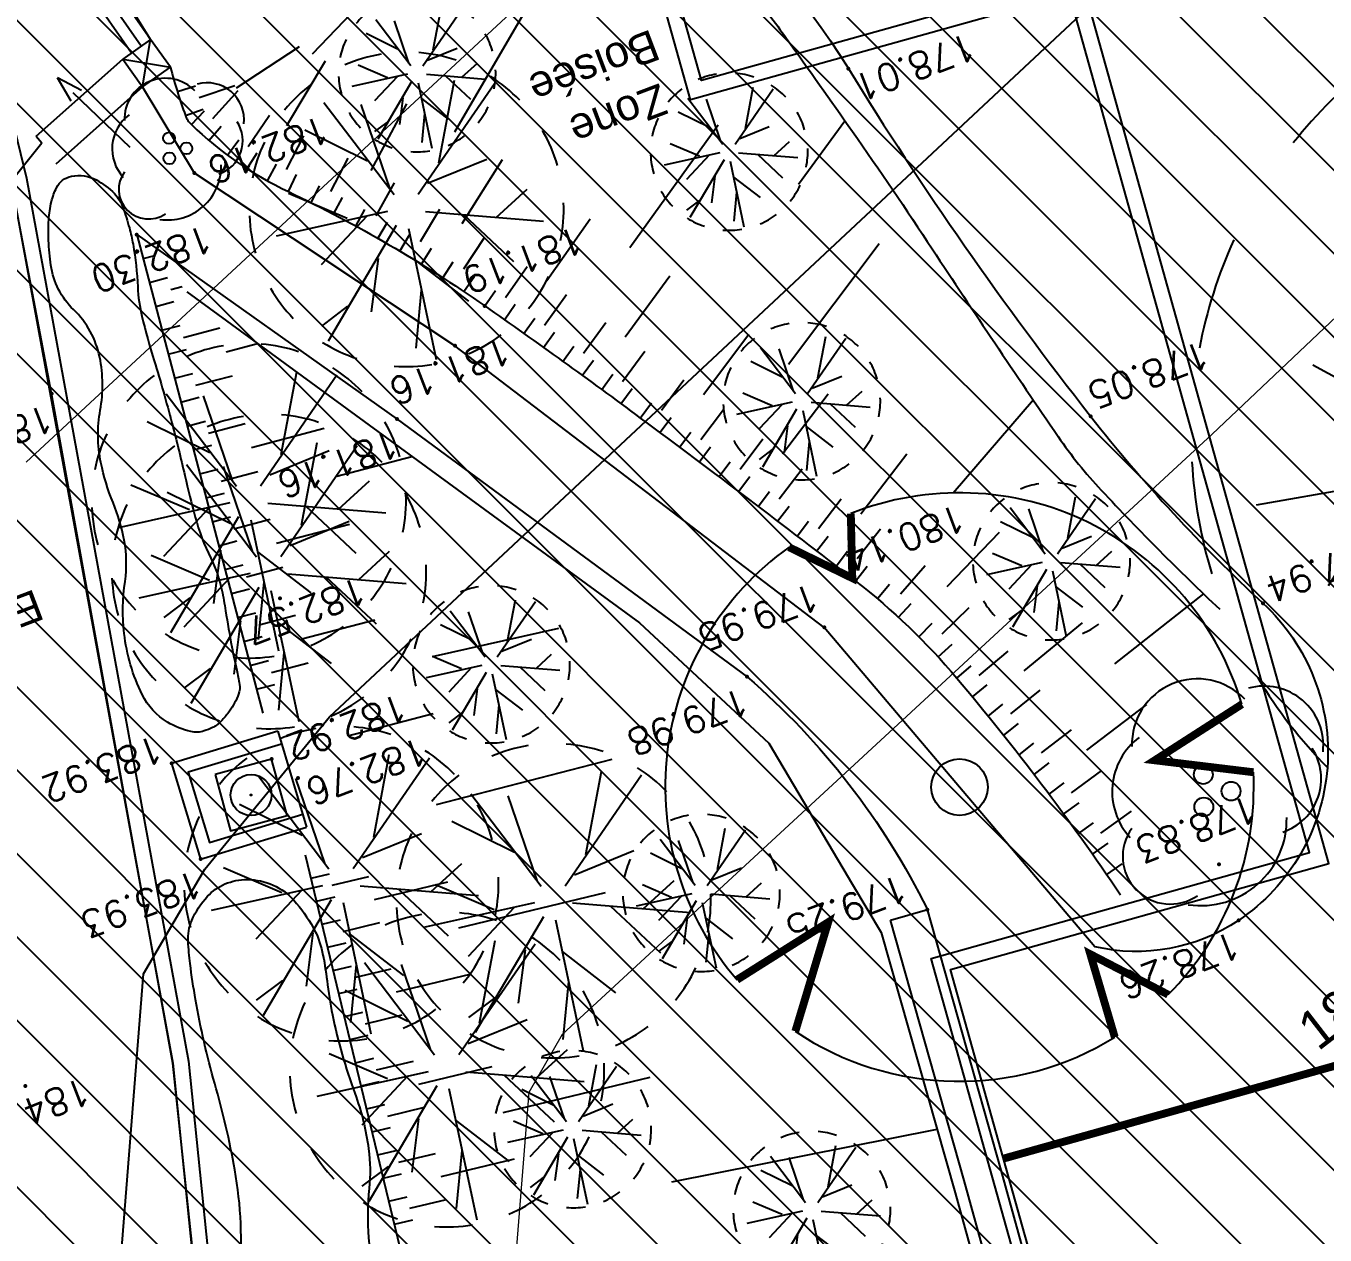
# Model space of a CAD drawing. Header units: metres. Extents: x 1841041 to 1841282, y 5171502 to 5171751.
# Drawn here: x 1841228.65 to 1841245.18, y 5171604.53 to 5171619.92 of the extents above; entities that cross this region are included whole.
import ezdxf
from ezdxf.lldxf.tags import DXFTag

# ---------------------------------------------------------------- set-up
doc = ezdxf.new("R2010")
doc.units = ezdxf.units.M
doc.header["$PDSIZE"] = -0.004
for name, color, linetype, true_color in [('AEP_SSL', 4, 'Continuous', 0x00ffff), ('DWG_280-140115-P - Général', 7, 'Continuous', 0x999999), ('Fond topo - CLO_MUR', 9, 'Continuous', 0x808080), ('Fond topo - SUPP', 7, 'Continuous', 0x999999), ('Fond topo - TAL', 7, 'Continuous', 0x7f3f00), ('Fond topo - TAL_HAC', 7, 'Continuous', 0xa57c00), ('Fond topo - VEG', 3, 'Continuous', 0x00ff00), ('Fond topo - VEG_TXT_ESSENCE', 3, 'Continuous', 0x00ff00), ('SA - arbre', 7, 'Continuous', 0x008000), ('SA - arbuste', 7, 'Continuous', 0x008000), ('SA - EBC', 7, 'Continuous', 0x4f7f3f), ('SA - EVMV', 7, 'Continuous', 0x7ca500), ('SA - Limite terrain', 1, 'LIMITE_CADASTRALE', 0xff0000)]:
    doc.layers.add(name, color=color, linetype=linetype, true_color=true_color)
for name, color, linetype, lineweight, true_color in [('DWG_280-140115-P - ALTEA-CANA', 7, 'Continuous', 0, 0x0080ff), ('Fond topo - P', 3, 'Continuous', 50, 0x00ff00), ('Fond topo - Z_500', 1, 'Continuous', 9, 0xff0000)]:
    doc.layers.add(name, color=color, linetype=linetype, lineweight=lineweight, true_color=true_color)
for name, color, linetype in [('SA - bordure', 7, 'Continuous'), ('SA - Bâtiment D', 7, 'Continuous'), ('SA - marquage au sol', 7, 'Continuous')]:
    doc.layers.add(name, color=color, linetype=linetype)
doc.styles.add('2000_ARIAL', font='arial.ttf', dxfattribs={"height": 0.4})
doc.styles.add('ArialA', font='arial.ttf')
doc.styles.add('SIMPLEX', font='simplex_.ttf', dxfattribs={"height": 1.25})
tags = doc.linetypes.add('L16', pattern=[0.375, 0.3, -0.075]).pattern_tags.tags
tags[6:7] = [DXFTag(74, 4), DXFTag(75, 0), DXFTag(340, '0'), DXFTag(46, 0.0), DXFTag(50, 0.0), DXFTag(44, 0.0), DXFTag(45, 0.0)]
tags[4:5] = [DXFTag(74, 4), DXFTag(75, 0), DXFTag(340, '0'), DXFTag(46, 0.0), DXFTag(50, 0.0), DXFTag(44, 0.0), DXFTag(45, 0.0)]
tags = doc.linetypes.add('L8', pattern=[0.225, 0.15, -0.075]).pattern_tags.tags
tags[6:7] = [DXFTag(74, 4), DXFTag(75, 0), DXFTag(340, '0'), DXFTag(46, 0.0), DXFTag(50, 0.0), DXFTag(44, 0.0), DXFTag(45, 0.0)]
tags[4:5] = [DXFTag(74, 4), DXFTag(75, 0), DXFTag(340, '0'), DXFTag(46, 0.0), DXFTag(50, 0.0), DXFTag(44, 0.0), DXFTag(45, 0.0)]
tags = doc.linetypes.add('LIMITE_CADASTRALE', pattern=[13, 8, -2, 1, -2]).pattern_tags.tags
tags[10:11] = [DXFTag(74, 4), DXFTag(75, 0), DXFTag(340, '0'), DXFTag(46, 0.0), DXFTag(50, 0.0), DXFTag(44, 0.0), DXFTag(45, 0.0)]
tags[8:9] = [DXFTag(74, 4), DXFTag(75, 0), DXFTag(340, '0'), DXFTag(46, 0.0), DXFTag(50, 0.0), DXFTag(44, 0.0), DXFTag(45, 0.0)]
tags[6:7] = [DXFTag(74, 4), DXFTag(75, 0), DXFTag(340, '0'), DXFTag(46, 0.0), DXFTag(50, 0.0), DXFTag(44, 0.0), DXFTag(45, 0.0)]
tags[4:5] = [DXFTag(74, 4), DXFTag(75, 0), DXFTag(340, '0'), DXFTag(46, 0.0), DXFTag(50, 0.0), DXFTag(44, 0.0), DXFTag(45, 0.0)]
tags = doc.linetypes.add('STYLE_01', pattern=[0.166656, 0.083312, -0.083344]).pattern_tags.tags
tags[6:7] = [DXFTag(74, 4), DXFTag(75, 0), DXFTag(340, '0'), DXFTag(46, 0.0), DXFTag(50, 0.0), DXFTag(44, 0.0), DXFTag(45, 0.0)]
tags[4:5] = [DXFTag(74, 4), DXFTag(75, 0), DXFTag(340, '0'), DXFTag(46, 0.0), DXFTag(50, 0.0), DXFTag(44, 0.0), DXFTag(45, 0.0)]
tags = doc.linetypes.add('STYLE_15', pattern=[0.833312, 0.5, -0.166624, 0.055544, -0.111144]).pattern_tags.tags
tags[10:11] = [DXFTag(74, 4), DXFTag(75, 0), DXFTag(340, '0'), DXFTag(46, 0.0), DXFTag(50, 0.0), DXFTag(44, 0.0), DXFTag(45, 0.0)]
tags[8:9] = [DXFTag(74, 4), DXFTag(75, 0), DXFTag(340, '0'), DXFTag(46, 0.0), DXFTag(50, 0.0), DXFTag(44, 0.0), DXFTag(45, 0.0)]
tags[6:7] = [DXFTag(74, 4), DXFTag(75, 0), DXFTag(340, '0'), DXFTag(46, 0.0), DXFTag(50, 0.0), DXFTag(44, 0.0), DXFTag(45, 0.0)]
tags[4:5] = [DXFTag(74, 4), DXFTag(75, 0), DXFTag(340, '0'), DXFTag(46, 0.0), DXFTag(50, 0.0), DXFTag(44, 0.0), DXFTag(45, 0.0)]

# ---------------------------------------------------------------- blocks, each defined once
blk = doc.blocks.new('PTOPO')
at = {"color": 0, "ltscale": 2}
blk.add_point((0, 0), dxfattribs=at)
blk = doc.blocks.new('ESC01')
at = {"ltscale": 2}
for p, q in [((1.338104, 0), (0, 0)), ((1.257547, 0.126415), (1.7, 0)), ((1.257547, -0.126415), (1.7, 0))]:
    blk.add_line(p, q, dxfattribs=at)
blk = doc.blocks.new('VEG12')
at = {"color": 0, "ltscale": 2}
for p, q in [((0.0182, 0.0574), (0.1004, 0.4729)), ((0.0575, 0.2534), (0.1455, 0.4147)), ((0.0379, 0.1585), (-0.0659, 0.3441)), ((-0.1588, 0.086), (-0.246, 0.2846)), ((0.0498, 0.0338), (0.3916, 0.2859)), ((0.1439, 0.1075), (0.23, 0.254)), ((0.2917, 0.2086), (0.3924, 0.2333)), ((-0.0523, 0.0298), (-0.3836, 0.2046)), ((-0.25, 0.1351), (-0.3756, 0.0911)), ((0.1229, -0.0299), (0.3172, 0.0554)), ((0.0576, -0.0177), (0.4119, -0.0841)), ((-0.0527, -0.0292), (-0.4124, -0.2566)), ((-0.0936, -0.0498), (-0.2956, -0.0465)), ((0.1841, -0.0476), (0.3231, -0.1928)), ((0.0183, -0.0574), (0.1076, -0.4128)), ((0.0226, -0.0796), (0.0016, -0.3618)), ((-0.1518, -0.0948), (-0.3, -0.3159)), ((0.0537, -0.1885), (0.1973, -0.3567))]:
    blk.add_line(p, q, dxfattribs=at)
at = {"ltscale": 2}
for start, end in [(90, 103.8462), (62.3077, 76.1538), (117.6923, 131.5385), (34.6154, 48.4615), (145.3846, 159.2308), (6.9231, 20.7692), (173.0769, 186.9231), (339.2308, 353.0769), (200.7692, 214.6154), (311.5385, 325.3846), (228.4615, 242.3077), (283.8462, 297.6923), (256.1538, 270)]:
    blk.add_arc((0, 0), 0.497, start, end, dxfattribs=at)
blk = doc.blocks.new('VEG12A')
at = {"color": 0, "ltscale": 2}
for p, q in [((0.0182, 0.0574), (0.1004, 0.4729)), ((0.0575, 0.2534), (0.1455, 0.4147)), ((0.0379, 0.1585), (-0.0659, 0.3441)), ((-0.1588, 0.086), (-0.246, 0.2846)), ((0.0498, 0.0338), (0.3916, 0.2859)), ((0.1439, 0.1075), (0.23, 0.254)), ((0.2917, 0.2086), (0.3924, 0.2333)), ((-0.0523, 0.0298), (-0.3836, 0.2046)), ((-0.25, 0.1351), (-0.3756, 0.0911)), ((0.1229, -0.0299), (0.3172, 0.0554)), ((-0.0527, -0.0292), (-0.4124, -0.2566)), ((0.0576, -0.0177), (0.4119, -0.0841)), ((-0.0936, -0.0498), (-0.2956, -0.0465)), ((0.0226, -0.0796), (0.0016, -0.3618)), ((0.0183, -0.0574), (0.1076, -0.4128)), ((0.1841, -0.0476), (0.3231, -0.1928)), ((-0.1518, -0.0948), (-0.3, -0.3159)), ((0.0537, -0.1885), (0.1973, -0.3567))]:
    blk.add_line(p, q, dxfattribs=at)
at = {"ltscale": 2}
for start, end in [(90, 103.8462), (62.3077, 76.1538), (117.6923, 131.5385), (34.6154, 48.4615), (145.3846, 159.2308), (6.9231, 20.7692), (173.0769, 186.9231), (339.2308, 353.0769), (200.7692, 214.6154), (311.5385, 325.3846), (228.4615, 242.3077), (283.8462, 297.6923), (256.1538, 270)]:
    blk.add_arc((0, 0), 0.497, start, end, dxfattribs=at)
blk = doc.blocks.new('ASS01')
at = {"ltscale": 2, "flags": 128}
blk.add_lwpolyline([(0.499143, -0.5), (0.499143, 0.499143), (-0.5, 0.499143), (-0.5, -0.5)], close=True, dxfattribs=at)
at = {"ltscale": 2}
for radius in [0.35, 0.01]:
    blk.add_circle((0, 0), radius, dxfattribs=at)

msp = doc.modelspace()

# ---------------------------------------------------------------- hatches: boundary and pattern name
at = {"layer": 'SA - EBC'}
h = msp.add_hatch(dxfattribs=at)
h.set_pattern_fill('_USER', color=256, scale=0.75, angle=-315, style=0, pattern_type=0)
h.set_pattern_definition([(-315, (0, 0), (-0.53033008589, 0.53033008589), [])])
h.paths.add_polyline_path([(1841240.534, 5171532.517), (1841223.858, 5171528.248), (1841224.01, 5171523.735), (1841215.546, 5171521.188), (1841206.867, 5171520.73), (1841199.288, 5171522.079, -0.324865), (1841192.336, 5171537.762, -0.281489), (1841198.593, 5171544.348), (1841208.019, 5171546.089, 0.169529), (1841223.027, 5171552.904, 0.334069), (1841223.933, 5171558.384, 0.093266), (1841218.106, 5171565.785, 0.153139), (1841209.915, 5171569.383), (1841196.461, 5171570.747), (1841184.639, 5171572.666, -0.164253), (1841172.868, 5171578.891), (1841170.874, 5171582.969), (1841169.21, 5171588.234), (1841165.841, 5171613.228, 0.439037), (1841171.519, 5171626.789, -0.093363), (1841170.025, 5171632.776, 0.104272), (1841169.166, 5171635.926), (1841165.419, 5171643.527), (1841173.007, 5171649.253), (1841177.046, 5171643.718), (1841174.916, 5171642.14), (1841179.537, 5171635.905, -0.200983), (1841180.559, 5171631.747), (1841180.292, 5171622.575), (1841180.777, 5171620.648), (1841185.185, 5171612.577), (1841196.958, 5171597.371), (1841207.556, 5171599.215, 0.121418), (1841225.087, 5171583.268, 0.010183), (1841229.876, 5171580.798), (1841223.376, 5171579.977), (1841224.011, 5171569.377), (1841231.451, 5171569.403), (1841238.914, 5171543.826), (1841240.956, 5171534.586)])
at = {"layer": 'SA - EVMV'}
h = msp.add_hatch(dxfattribs=at)
h.set_pattern_fill('_USER', color=256, scale=0.75, angle=-45, style=0, pattern_type=0)
h.set_pattern_definition([(-45, (0, 0), (0.53033008589, 0.53033008589), [])])
h.paths.add_polyline_path([(1841232.067, 5171595.272), (1841220.666, 5171608.273), (1841224.798, 5171616.799), (1841225.887, 5171621.063), (1841225.783, 5171623.358), (1841220.764, 5171636.394), (1841217.235, 5171653.793), (1841227.883, 5171661.854), (1841232.399, 5171646.641), (1841237.689, 5171631.114), (1841238.999, 5171627.664), (1841251.873, 5171629.968), (1841254.213, 5171622.811), (1841255.81, 5171617.567), (1841257.368, 5171612.158), (1841259.057, 5171606.072), (1841251.948, 5171603.246)])

# ---------------------------------------------------------------- linework, layer by layer
at = {"layer": 'AEP_SSL', "elevation": 0, "flags": 128}
msp.add_lwpolyline([(1841149.853, 5171562.256), (1841156.132, 5171558.417), (1841162.996, 5171524.071), (1841166, 5171519.705), (1841167.826, 5171518.667), (1841173.996, 5171517.909), (1841176.628, 5171518.265), (1841185.924, 5171519.079), (1841198.311, 5171522.025), (1841214.501, 5171524.733), (1841224.957, 5171526.872), (1841226.851, 5171527.632), (1841232.966, 5171531.797), (1841236.03, 5171535.383), (1841236.883, 5171537.565), (1841231.737, 5171573.701), (1841229.199, 5171595.915), (1841230.146, 5171607.86), (1841230.926, 5171609.192), (1841232.511, 5171611.131), (1841245.908, 5171623.657), (1841251.42, 5171630.456), (1841266.669, 5171672.754)], dxfattribs=at)
at = {"layer": 'DWG_280-140115-P - ALTEA-CANA', "color": 5, "linetype": 'STYLE_01', "lineweight": 0, "ltscale": 25, "true_color": 0x0000ff, "elevation": 0, "flags": 128}
for points in [[(1841228.655, 5171614.372), (1841236.909, 5171622.027), (1841242.182, 5171627.013), (1841247.162, 5171633.142)], [(1841235.472, 5171607.085), (1841243.744, 5171614.728), (1841249.529, 5171620.197), (1841254.923, 5171626.836)], [(1841241.953, 5171537.598), (1841239.764, 5171553.79), (1841236.657, 5171574.68), (1841234.237, 5171596.104), (1841235.053, 5171606.352), (1841235.478, 5171607.091)]]:
    msp.add_lwpolyline(points, dxfattribs=at)
at = {"layer": 'DWG_280-140115-P - Général', "color": 8, "linetype": 'STYLE_15', "ltscale": 10, "true_color": 0x808080, "elevation": 0, "flags": 128}
for points in [[(1841178.794, 5171511.652, -0.068959), (1841193.224, 5171564.104, -0.008808), (1841215.322, 5171619.15, -0.045205), (1841239.704, 5171671.472)], [(1841179.897, 5171513.317, -0.064022), (1841193.781, 5171561.912, -0.008808), (1841215.879, 5171616.958, -0.045205), (1841240.262, 5171669.28)], [(1841181.258, 5171510.394, -0.067016), (1841195.482, 5171561.328, -0.008808), (1841217.58, 5171616.374, -0.045205), (1841241.962, 5171668.696)]]:
    msp.add_lwpolyline(points, format="xyb", dxfattribs=at)
at = {"layer": 'Fond topo - CLO_MUR', "ltscale": 2, "flags": 128}
for points in [[(1841230.237, 5171619.75), (1841227.496, 5171624.15), (1841226.479, 5171626.111), (1841224.164, 5171631.536), (1841223.53, 5171635.504), (1841223.511, 5171636.953), (1841223.73, 5171639.041), (1841224.374, 5171641.531), (1841225.134, 5171643.662)], [(1841230.237, 5171619.75), (1841228.637, 5171622.049)], [(1841229.992, 5171619.577), (1841228.379, 5171621.894)], [(1841230.134, 5171619.145), (1841230.237, 5171619.75)], [(1841229.883, 5171619.499), (1841230.488, 5171619.396)], [(1841231.854, 5171610.945), (1841230.504, 5171610.537), (1841230.872, 5171609.319), (1841232.222, 5171609.726)], [(1841231.854, 5171610.945), (1841232.222, 5171609.726)], [(1841231.903, 5171610.782), (1841230.716, 5171610.423), (1841230.985, 5171609.53), (1841232.173, 5171609.889)], [(1841243.231, 5171597.509), (1841241.061, 5171605.361), (1841240.121, 5171608.677)], [(1841242.757, 5171597.383), (1841240.589, 5171605.229), (1841239.65, 5171608.543)]]:
    msp.add_lwpolyline(points, dxfattribs=at)
at = {"layer": 'Fond topo - CLO_MUR', "linetype": 'L16', "ltscale": 2, "flags": 128}
for points in [[(1841230.115, 5171619.663), (1841228.508, 5171621.971)], [(1841239.65, 5171608.543), (1841240.121, 5171608.677)]]:
    msp.add_lwpolyline(points, dxfattribs=at)
at = {"layer": 'Fond topo - CLO_MUR', "ltscale": 2, "flags": 128}
msp.add_lwpolyline([(1841229.883, 5171619.499), (1841230.134, 5171619.145), (1841230.488, 5171619.396), (1841230.237, 5171619.75)], close=True, dxfattribs=at)
at = {"layer": 'Fond topo - SUPP', "linetype": 'L16', "ltscale": 2, "flags": 128}
for points in [[(1841223.104, 5171634.128, -0.024204), (1841222.66, 5171634.631, -0.067962), (1841222.537, 5171634.837, -0.063099), (1841222.135, 5171636.252, -0.037984), (1841221.953, 5171638.682, -0.016779), (1841222.024, 5171640.761, -0.027221), (1841222.181, 5171642.034, -0.037654), (1841222.428, 5171642.993, -0.011456), (1841223.545, 5171646.047, -0.048588), (1841224.75, 5171648.418, -0.065915), (1841226.015, 5171649.922, -0.841078), (1841229.306, 5171647.431), (1841226.796, 5171644.237), (1841226.142, 5171642.79), (1841224.899, 5171638.044), (1841225.602, 5171631.106), (1841228.209, 5171625.918), (1841230.031, 5171625.1), (1841234.011, 5171623.472, -0.172789), (1841239.116, 5171619.378, 0.028013), (1841242.199, 5171614.955, 0.039761), (1841244.391, 5171612.575, -0.483285), (1841244.081, 5171608.539, -0.209268), (1841242.253, 5171608.204), (1841238.808, 5171612.266), (1841234.11, 5171615.851), (1841230.794, 5171618.049), (1841230.134, 5171619.145)], [(1841230.06, 5171617.267), (1841233.373, 5171614.918), (1841237.828, 5171611.639, -0.099995), (1841240.121, 5171608.677)]]:
    msp.add_lwpolyline(points, format="xyb", dxfattribs=at)
at = {"layer": 'Fond topo - SUPP', "ltscale": 2, "flags": 128}
for points in [[(1841228.78, 5171618.518), (1841229.883, 5171619.499)], [(1841230.134, 5171619.145), (1841229.031, 5171618.164)], [(1841228.78, 5171618.518), (1841228.854, 5171618.435)]]:
    msp.add_lwpolyline(points, dxfattribs=at)
at = {"layer": 'Fond topo - SUPP', "linetype": 'L16', "ltscale": 2, "flags": 128}
msp.add_lwpolyline([(1841232.161, 5171590.662), (1841231.432, 5171598.126), (1841230.519, 5171606.72), (1841228.976, 5171615.242), (1841228.463, 5171617.944), (1841228.854, 5171618.435)], dxfattribs=at)
at = {"layer": 'Fond topo - TAL', "linetype": 'L8', "ltscale": 2, "flags": 128}
msp.add_lwpolyline([(1841231.584, 5171624.019, -0.008262), (1841232.999, 5171623.452, -0.013154), (1841233.872, 5171623.058, -0.003282), (1841235.669, 5171622.175, -0.014515), (1841236.068, 5171621.961, -0.049305), (1841237.071, 5171621.245, -0.051779), (1841237.87, 5171620.386, -0.005605), (1841238.33, 5171619.76, -0.003008), (1841239.167, 5171618.58, -0.007169), (1841240.183, 5171617.084, 0.004508), (1841241.785, 5171614.697, 0.037943), (1841242.334, 5171614.014, 0.015518), (1841243.842, 5171612.498)], format="xyb", dxfattribs=at)
at = {"layer": 'Fond topo - TAL', "ltscale": 2, "flags": 128}
msp.add_lwpolyline([(1841230.488, 5171619.396, 0.023947), (1841230.68, 5171618.781, 0.11426), (1841230.755, 5171618.666, 0.080339), (1841231.99, 5171617.813, -0.041516), (1841234.489, 5171616.358, -0.007004), (1841236.468, 5171614.932, -0.004971), (1841239.207, 5171612.857, -0.052801), (1841240.495, 5171611.623, -0.027177), (1841242.581, 5171608.864)], format="xyb", dxfattribs=at)
for points in [[(1841230.06, 5171617.267), (1841231.665, 5171611.175)], [(1841235.734, 5171587.345), (1841235.273, 5171592.757), (1841234.181, 5171598.546), (1841233.551, 5171603.791), (1841232.208, 5171609.37)]]:
    msp.add_lwpolyline(points, dxfattribs=at)
at = {"layer": 'Fond topo - TAL', "linetype": 'L8', "ltscale": 2, "flags": 128}
for points in [[(1841230.698, 5171616.538), (1841236.458, 5171612.324)], [(1841236.458, 5171612.324), (1841238.105, 5171610.795), (1841239.168, 5171608.997), (1841239.535, 5171608.383), (1841240.474, 5171605.07), (1841242.642, 5171597.224), (1841244.315, 5171590.877)]]:
    msp.add_lwpolyline(points, dxfattribs=at)
at = {"layer": 'Fond topo - TAL_HAC', "ltscale": 2}
for p, q in [((1841232.296, 5171619.568), (1841233.625, 5171620.954)), ((1841234.106, 5171618.575), (1841235.073, 5171620.234)), ((1841231.33, 5171619.133), (1841232.131, 5171619.661)), ((1841231.968, 5171618.653), (1841232.462, 5171619.476)), ((1841230.577, 5171619.086), (1841230.806, 5171619.158)), ((1841230.856, 5171619.011), (1841231.31, 5171619.165)), ((1841231.028, 5171618.744), (1841231.349, 5171619.101)), ((1841230.68, 5171618.781), (1841230.906, 5171618.863)), ((1841230.755, 5171618.666), (1841230.921, 5171618.84)), ((1841233.045, 5171618.082), (1841233.497, 5171618.929)), ((1841231.476, 5171618.389), (1841231.749, 5171618.784)), ((1841236.337, 5171617.103), (1841237.457, 5171618.663)), ((1841238.482, 5171617.909), (1841239.073, 5171618.713)), ((1841230.979, 5171618.465), (1841231.134, 5171618.648)), ((1841231.966, 5171618.095), (1841232.186, 5171618.522)), ((1841231.216, 5171618.278), (1841231.358, 5171618.471)), ((1841231.464, 5171618.106), (1841231.594, 5171618.308)), ((1841231.722, 5171617.951), (1841231.839, 5171618.161)), ((1841232.531, 5171617.813), (1841232.75, 5171618.24)), ((1841234.202, 5171617.409), (1841234.716, 5171618.22)), ((1841231.99, 5171617.813), (1841232.093, 5171618.03)), ((1841232.279, 5171617.672), (1841232.386, 5171617.887)), ((1841233.107, 5171617.506), (1841233.341, 5171617.925)), ((1841232.566, 5171617.526), (1841232.677, 5171617.739)), ((1841232.849, 5171617.374), (1841232.964, 5171617.585)), ((1841233.67, 5171617.177), (1841233.919, 5171617.588)), ((1841233.13, 5171617.218), (1841233.249, 5171617.426)), ((1841235.278, 5171616.682), (1841235.832, 5171617.466)), ((1841233.408, 5171617.056), (1841233.531, 5171617.262)), ((1841234.221, 5171616.829), (1841234.485, 5171617.23)), ((1841230.14, 5171616.962), (1841230.292, 5171617.002)), ((1841233.683, 5171616.889), (1841233.809, 5171617.093)), ((1841238.352, 5171615.619), (1841239.506, 5171617.154)), ((1841233.955, 5171616.717), (1841234.085, 5171616.918)), ((1841234.751, 5171616.467), (1841235.027, 5171616.86)), ((1841230.221, 5171616.658), (1841230.453, 5171616.719)), ((1841234.223, 5171616.54), (1841234.357, 5171616.739)), ((1841236.277, 5171615.965), (1841236.842, 5171616.741)), ((1841230.493, 5171616.566), (1841230.64, 5171616.605)), ((1841234.489, 5171616.358), (1841234.626, 5171616.555)), ((1841235.251, 5171616.114), (1841235.529, 5171616.505)), ((1841230.301, 5171616.353), (1841230.533, 5171616.414)), ((1841234.738, 5171616.183), (1841234.876, 5171616.379)), ((1841234.987, 5171616.007), (1841235.126, 5171616.202)), ((1841230.381, 5171616.048), (1841230.613, 5171616.11)), ((1841230.653, 5171615.957), (1841231.117, 5171616.08)), ((1841235.235, 5171615.83), (1841235.375, 5171616.025)), ((1841235.747, 5171615.757), (1841236.029, 5171616.146)), ((1841231.198, 5171615.775), (1841231.597, 5171615.88)), ((1841235.483, 5171615.652), (1841235.623, 5171615.847)), ((1841237.274, 5171615.229), (1841237.848, 5171615.999)), ((1841230.461, 5171615.744), (1841230.693, 5171615.805)), ((1841236.242, 5171615.397), (1841236.526, 5171615.784)), ((1841235.73, 5171615.473), (1841235.871, 5171615.668)), ((1841230.541, 5171615.439), (1841230.774, 5171615.5)), ((1841230.814, 5171615.348), (1841231.278, 5171615.47)), ((1841235.977, 5171615.294), (1841236.118, 5171615.488)), ((1841236.736, 5171615.032), (1841237.023, 5171615.417)), ((1841230.622, 5171615.135), (1841230.854, 5171615.196)), ((1841236.222, 5171615.113), (1841236.365, 5171615.307)), ((1841238.277, 5171614.475), (1841238.857, 5171615.24)), ((1841236.468, 5171614.932), (1841236.611, 5171615.125)), ((1841237.238, 5171614.657), (1841237.525, 5171615.042)), ((1841240.449, 5171613.978), (1841241.47, 5171615.167)), ((1841230.702, 5171614.83), (1841230.934, 5171614.891)), ((1841230.974, 5171614.739), (1841231.438, 5171614.861)), ((1841236.718, 5171614.746), (1841236.862, 5171614.938)), ((1841231.519, 5171614.557), (1841232.447, 5171614.801)), ((1841236.969, 5171614.559), (1841237.112, 5171614.751)), ((1841230.782, 5171614.525), (1841231.014, 5171614.587)), ((1841237.219, 5171614.372), (1841237.363, 5171614.564)), ((1841237.738, 5171614.281), (1841238.027, 5171614.665)), ((1841232.607, 5171614.192), (1841233.561, 5171614.443)), ((1841237.469, 5171614.184), (1841237.613, 5171614.376)), ((1841239.275, 5171613.714), (1841239.86, 5171614.475)), ((1841230.862, 5171614.221), (1841231.095, 5171614.282)), ((1841231.135, 5171614.13), (1841231.599, 5171614.252)), ((1841238.237, 5171613.904), (1841238.527, 5171614.286)), ((1841237.718, 5171613.996), (1841237.863, 5171614.187)), ((1841230.943, 5171613.916), (1841231.175, 5171613.977)), ((1841237.967, 5171613.807), (1841238.112, 5171613.998)), ((1841238.734, 5171613.524), (1841239.026, 5171613.905)), ((1841238.216, 5171613.618), (1841238.361, 5171613.809)), ((1841231.023, 5171613.612), (1841231.255, 5171613.673)), ((1841231.295, 5171613.521), (1841231.759, 5171613.643)), ((1841231.84, 5171613.338), (1841232.768, 5171613.583)), ((1841238.464, 5171613.428), (1841238.61, 5171613.619)), ((1841231.103, 5171613.307), (1841231.335, 5171613.368)), ((1841238.712, 5171613.239), (1841238.858, 5171613.429)), ((1841239.23, 5171613.143), (1841239.523, 5171613.523)), ((1841240.375, 5171612.787), (1841241.039, 5171613.48)), ((1841238.96, 5171613.048), (1841239.106, 5171613.238)), ((1841231.183, 5171613.002), (1841231.416, 5171613.064)), ((1841231.456, 5171612.911), (1841231.92, 5171613.034)), ((1841239.207, 5171612.857), (1841239.354, 5171613.047)), ((1841239.778, 5171612.695), (1841240.095, 5171613.055)), ((1841231.264, 5171612.698), (1841231.496, 5171612.759)), ((1841239.485, 5171612.633), (1841239.64, 5171612.816)), ((1841239.753, 5171612.397), (1841239.916, 5171612.573)), ((1841242.505, 5171611.804), (1841243.642, 5171612.7)), ((1841231.344, 5171612.393), (1841231.576, 5171612.454)), ((1841231.616, 5171612.302), (1841232.08, 5171612.424)), ((1841240.308, 5171612.187), (1841240.655, 5171612.519)), ((1841232.161, 5171612.12), (1841233.089, 5171612.364)), ((1841240.012, 5171612.149), (1841240.181, 5171612.319)), ((1841241.353, 5171611.716), (1841242.095, 5171612.325)), ((1841231.424, 5171612.089), (1841231.656, 5171612.15)), ((1841240.259, 5171611.892), (1841240.436, 5171612.054)), ((1841240.78, 5171611.657), (1841241.149, 5171611.965)), ((1841231.504, 5171611.784), (1841231.737, 5171611.845)), ((1841231.777, 5171611.693), (1841232.241, 5171611.815)), ((1841240.495, 5171611.623), (1841240.679, 5171611.778)), ((1841231.585, 5171611.48), (1841231.817, 5171611.541)), ((1841240.697, 5171611.382), (1841240.882, 5171611.535)), ((1841241.182, 5171611.167), (1841241.557, 5171611.467)), ((1841240.897, 5171611.139), (1841241.083, 5171611.29)), ((1841242.149, 5171610.705), (1841242.914, 5171611.284)), ((1841241.094, 5171610.894), (1841241.282, 5171611.043)), ((1841241.575, 5171610.669), (1841241.955, 5171610.962)), ((1841241.288, 5171610.646), (1841241.478, 5171610.794)), ((1841241.481, 5171610.397), (1841241.671, 5171610.543)), ((1841241.957, 5171610.163), (1841242.343, 5171610.448)), ((1841241.67, 5171610.146), (1841241.862, 5171610.29)), ((1841241.857, 5171609.894), (1841242.051, 5171610.035)), ((1841242.329, 5171609.65), (1841242.72, 5171609.928)), ((1841242.042, 5171609.639), (1841242.237, 5171609.779)), ((1841242.224, 5171609.382), (1841242.421, 5171609.52)), ((1841242.404, 5171609.124), (1841242.602, 5171609.26)), ((1841232.279, 5171609.077), (1841232.512, 5171609.133)), ((1841232.547, 5171608.986), (1841233.014, 5171609.098)), ((1841233.085, 5171608.805), (1841234.018, 5171609.029)), ((1841232.349, 5171608.783), (1841232.583, 5171608.839)), ((1841234.159, 5171608.442), (1841236.026, 5171608.892)), ((1841232.42, 5171608.489), (1841232.653, 5171608.546)), ((1841232.689, 5171608.399), (1841233.155, 5171608.511)), ((1841232.491, 5171608.196), (1841232.724, 5171608.252)), ((1841232.561, 5171607.902), (1841232.795, 5171607.958)), ((1841232.83, 5171607.811), (1841233.297, 5171607.924)), ((1841233.367, 5171607.63), (1841234.301, 5171607.855)), ((1841232.632, 5171607.608), (1841232.865, 5171607.665)), ((1841232.703, 5171607.315), (1841232.936, 5171607.371)), ((1841232.972, 5171607.224), (1841233.438, 5171607.336)), ((1841232.774, 5171607.021), (1841233.007, 5171607.077)), ((1841232.844, 5171606.727), (1841233.078, 5171606.784)), ((1841233.113, 5171606.637), (1841233.58, 5171606.749)), ((1841233.65, 5171606.455), (1841234.584, 5171606.68)), ((1841232.915, 5171606.434), (1841233.148, 5171606.49)), ((1841234.725, 5171606.093), (1841236.592, 5171606.542)), ((1841232.986, 5171606.14), (1841233.219, 5171606.196)), ((1841233.254, 5171606.049), (1841233.721, 5171606.162)), ((1841233.056, 5171605.846), (1841233.29, 5171605.903)), ((1841236.87, 5171605.212), (1841240.244, 5171605.882)), ((1841233.127, 5171605.553), (1841233.36, 5171605.609)), ((1841233.396, 5171605.462), (1841233.862, 5171605.574)), ((1841233.933, 5171605.281), (1841234.866, 5171605.505)), ((1841233.198, 5171605.259), (1841233.431, 5171605.315)), ((1841233.269, 5171604.965), (1841233.502, 5171605.022)), ((1841233.537, 5171604.875), (1841234.004, 5171604.987)), ((1841233.339, 5171604.672), (1841233.573, 5171604.728))]:
    msp.add_line(p, q, dxfattribs=at)
at = {"layer": 'Fond topo - TAL_HAC', "ltscale": 2, "flags": 128}
for points in [[(1841233.822, 5171611.898), (1841235.431, 5171612.256)], [(1841232.746, 5171610.887), (1841233.833, 5171611.17)], [(1841233.875, 5171610.013), (1841236.111, 5171610.592)]]:
    msp.add_lwpolyline(points, dxfattribs=at)
at = {"layer": 'Fond topo - VEG', "linetype": 'L8', "ltscale": 2, "flags": 128}
for points in [[(1841230.451, 5171611.062, -0.146161), (1841230.129, 5171611.412, -0.084474), (1841229.9, 5171612.191, -0.066379), (1841229.911, 5171612.853, 0.08438), (1841229.9, 5171613.376, 0.05011), (1841229.758, 5171613.855, -0.047056), (1841229.604, 5171614.364, -0.09515), (1841229.596, 5171615.033, 0.09485), (1841229.589, 5171615.704, 0.152411), (1841229.256, 5171616.311, -0.167575), (1841228.968, 5171616.875, -0.022867), (1841228.938, 5171617.192, -0.027918), (1841228.94, 5171617.453, -0.043563), (1841228.975, 5171617.686, -0.054864), (1841229.039, 5171617.862, -0.234838), (1841229.23, 5171618.009, -0.171571), (1841229.547, 5171617.961, -0.079593), (1841229.775, 5171617.789, -0.107619), (1841229.886, 5171617.609, -0.017524), (1841229.966, 5171617.35, -0.022421), (1841230.013, 5171617.143, -0.033168), (1841230.073, 5171616.6, 0.047984), (1841230.126, 5171616.226, 0.016498), (1841230.282, 5171615.659, -0.011832), (1841230.507, 5171614.871, -0.006952), (1841230.672, 5171614.199, 0.008878), (1841230.804, 5171613.672, 0.049817), (1841231.002, 5171613.149, -0.064602), (1841231.143, 5171612.741, -0.011206), (1841231.19, 5171612.48, 0.006386), (1841231.27, 5171612.021, 0.012507), (1841231.332, 5171611.725, -0.020222), (1841231.368, 5171611.542, -0.128758), (1841231.356, 5171611.419, -0.064611), (1841231.241, 5171611.203, -0.032181), (1841231.148, 5171611.088, -0.047095), (1841231.072, 5171611.02, -0.052655), (1841231.026, 5171610.992, -0.02414), (1841230.917, 5171610.949, -0.142834), (1841230.747, 5171610.941, -0.074818)], [(1841233.559, 5171586.828, -0.173289), (1841233.236, 5171587.234, -0.050889), (1841232.851, 5171588.911, -0.038663), (1841232.75, 5171591.042, 0.04317), (1841232.642, 5171592.951, 0.035371), (1841232.273, 5171594.658, -0.041512), (1841231.975, 5171596.117, -0.078258), (1841232.036, 5171597.712, 0.077448), (1841232.1, 5171599.324, 0.061494), (1841231.749, 5171600.773, -0.06074), (1841231.392, 5171602.24, -0.052047), (1841231.367, 5171603.994, 0.066758), (1841231.308, 5171605.364, 0.02567), (1841231.053, 5171606.464, -0.026518), (1841230.808, 5171607.53, -0.011553), (1841230.739, 5171607.989, -0.01897), (1841230.714, 5171608.271, -0.11453), (1841230.761, 5171608.538, -0.084407), (1841230.96, 5171608.845, -0.10842), (1841231.182, 5171609.002, -0.101142), (1841231.468, 5171609.059, -0.103263), (1841231.797, 5171608.988, -0.1072), (1841232.059, 5171608.796, -0.055688), (1841232.305, 5171608.448, -0.072462), (1841232.42, 5171608.14, -0.024015), (1841232.482, 5171607.771, 0.020468), (1841232.551, 5171607.337, 0.03859), (1841232.835, 5171606.338, -0.055105), (1841233.011, 5171605.631, -0.060224), (1841233.018, 5171605.128, 0.04813), (1841233.011, 5171604.5, 0.033191), (1841233.111, 5171603.844, -0.023188), (1841233.274, 5171602.909, -0.061936), (1841233.276, 5171601.597, 0.056323), (1841233.262, 5171600.155, 0.106318), (1841233.7, 5171598.811, -0.096801), (1841234.207, 5171597.348, -0.078883), (1841234.185, 5171596.03, 0.097675), (1841234.207, 5171594.961, 0.055532), (1841234.562, 5171593.911, -0.071607), (1841234.812, 5171593.087, -0.003765), (1841234.961, 5171592.062, -0.004345), (1841235.075, 5171591.172, -0.003011), (1841235.212, 5171589.962, -0.014086), (1841235.232, 5171589.703, -0.040068), (1841235.222, 5171589.347, 0.02218), (1841235.18, 5171588.706, 0.02305), (1841235.191, 5171588.242, -0.021171), (1841235.206, 5171587.736, -0.052581), (1841235.167, 5171587.411, -0.064193), (1841235.075, 5171587.159, -0.120668), (1841234.924, 5171586.987, -0.06492), (1841234.55, 5171586.792, -0.042864), (1841234.236, 5171586.706, -0.05265), (1841233.972, 5171586.687, -0.074905), (1841233.785, 5171586.721, -0.056752)]]:
    msp.add_lwpolyline(points, format="xyb", close=True, dxfattribs=at)
at = {"layer": 'SA - arbre', "ltscale": 3.6, "const_width": 0.1, "elevation": 0, "flags": 128}
for points in [[(1841238.36, 5171613.288), (1841239.166, 5171612.894), (1841239.147, 5171613.716)], [(1841244.124, 5171611.289), (1841243.015, 5171610.576), (1841244.271, 5171610.424)], [(1841238.441, 5171607.127), (1841238.859, 5171608.515), (1841237.699, 5171607.783)], [(1841243.185, 5171607.594), (1841242.195, 5171608.108), (1841242.506, 5171607.053)]]:
    msp.add_lwpolyline(points, dxfattribs=at)
at = {"layer": 'SA - arbre', "color": 18, "ltscale": 3.6, "true_color": 0x4c0000}
msp.add_circle((1841240.53, 5171610.235), 0.36, dxfattribs=at)
at = {"layer": 'SA - arbre', "ltscale": 3.6}
for start, end in [(16.3394, 111.6788), (125.4027, 220.8941), (315.1469, 2.8953), (236.0887, 301.8453)]:
    msp.add_arc((1841240.53, 5171610.235), 3.745, start, end, dxfattribs=at)
at = {"layer": 'SA - arbuste', "color": 18, "true_color": 0x4c0000}
for centre in [(1841230.471, 5171618.494), (1841230.692, 5171618.363), (1841230.476, 5171618.237)]:
    msp.add_circle(centre, 0.075, dxfattribs=at)
at = {"layer": 'SA - arbuste', "color": 18, "ltscale": 1.6, "true_color": 0x4c0000}
for centre in [(1841243.632, 5171610.394), (1841243.986, 5171610.184), (1841243.639, 5171609.982)]:
    msp.add_circle(centre, 0.12, dxfattribs=at)
at = {"layer": 'SA - arbuste', "ltscale": 0.8}
for centre, radius, start, end in [((1841230.424, 5171618.734), 0.521, 43.6285, 181.8458), ((1841230.955, 5171618.726), 0.472, 353.7079, 105.3583), ((1841230.287, 5171618.359), 0.54, 127.0485, 222.5557), ((1841230.963, 5171618.46), 0.446, 288.6067, 33.0112), ((1841230.21, 5171617.843), 0.379, 143.9933, 304.4757), ((1841230.451, 5171618.136), 0.684, 261.7613, 1.4674), ((1841243.557, 5171610.779), 0.833, 43.6285, 181.8458), ((1841244.406, 5171610.765), 0.755, 353.7079, 105.3583), ((1841243.337, 5171610.178), 0.864, 127.0485, 222.5557), ((1841244.419, 5171610.34), 0.714, 288.6067, 33.0112), ((1841243.599, 5171609.821), 1.095, 261.7613, 1.4674), ((1841243.214, 5171609.353), 0.607, 143.9933, 304.4757)]:
    msp.add_arc(centre, radius, start, end, dxfattribs=at)
at = {"layer": 'SA - bordure', "elevation": 0, "flags": 128}
for points in [[(1841249.743, 5171592.409), (1841249.13, 5171594.597), (1841244.322, 5171593.222), (1841240.168, 5171608.053), (1841244.983, 5171609.401), (1841241.932, 5171620.33), (1841237.108, 5171618.979), (1841236.326, 5171621.771), (1841241.164, 5171623.126, -0.002008), (1841241.149, 5171623.2), (1841236.272, 5171623.152, -0.382914), (1841236.071, 5171623.328, -0.029496), (1841235.97, 5171625.041, 0.033779), (1841235.742, 5171628.313, -0.398887), (1841235.903, 5171628.536), (1841240.63, 5171629.444, 0.022519), (1841240.139, 5171631.923), (1841235.528, 5171630.604, -0.425873), (1841235.279, 5171630.748, 0.051069), (1841233.622, 5171635.414, -0.410298)], [(1841249.935, 5171592.463), (1841249.268, 5171594.844), (1841244.461, 5171593.47), (1841240.415, 5171607.914), (1841245.23, 5171609.262), (1841242.071, 5171620.576), (1841237.247, 5171619.225), (1841236.572, 5171621.633), (1841241.399, 5171622.984, -0.011559), (1841241.315, 5171623.402), (1841236.27, 5171623.352, -0.0295), (1841236.17, 5171625.041, 0.033781), (1841235.94, 5171628.34), (1841240.856, 5171629.283, 0.026058), (1841240.283, 5171632.172), (1841235.473, 5171630.796, 0.051069), (1841233.803, 5171635.5)]]:
    msp.add_lwpolyline(points, format="xyb", dxfattribs=at)
for points in [[(1841226.892, 5171624.373), (1841228.463, 5171617.944), (1841230.519, 5171606.72), (1841232.163, 5171590.65)], [(1841227.24, 5171623.794), (1841228.658, 5171617.986), (1841230.718, 5171606.748), (1841232.362, 5171590.67)]]:
    msp.add_lwpolyline(points, dxfattribs=at)
at = {"layer": 'SA - Limite terrain', "ltscale": 0.5}
msp.add_open_spline([(1841077.148, 5171583.553), (1841078.819, 5171584.595), (1841080.49, 5171585.638), (1841083.664, 5171586.861), (1841086.838, 5171588.083), (1841093.711, 5171590.735), (1841100.584, 5171593.386), (1841105.835, 5171595.38), (1841111.086, 5171597.373), (1841112.783, 5171598.016), (1841114.48, 5171598.659), (1841120.144, 5171600.798), (1841125.807, 5171602.936), (1841137.979, 5171607.582), (1841150.151, 5171612.227), (1841152.241, 5171613.017), (1841154.331, 5171613.807), (1841157.624, 5171615.009), (1841160.918, 5171616.21), (1841160.894, 5171617.273), (1841160.87, 5171618.335), (1841160.842, 5171619.242), (1841160.815, 5171620.149), (1841160.788, 5171621.056), (1841160.76, 5171621.962), (1841160.713, 5171623.534), (1841160.666, 5171625.105), (1841160.65, 5171625.629), (1841160.634, 5171626.153), (1841160.584, 5171627.253), (1841160.533, 5171628.354), (1841160.518, 5171628.685), (1841160.503, 5171629.017), (1841160.48, 5171629.51), (1841160.458, 5171630.004), (1841160.008, 5171632.996), (1841159.557, 5171635.989), (1841161.416, 5171637.129), (1841163.274, 5171638.269), (1841163.062, 5171638.62), (1841162.85, 5171638.97), (1841163.132, 5171639.178), (1841163.413, 5171639.387), (1841163.466, 5171639.334), (1841163.52, 5171639.282), (1841164.038, 5171639.682), (1841164.556, 5171640.082), (1841164.648, 5171639.962), (1841164.741, 5171639.842), (1841166.344, 5171640.478), (1841167.783, 5171641.548), (1841166.833, 5171642.782), (1841165.884, 5171644.015), (1841169.436, 5171646.693), (1841172.988, 5171649.371), (1841174.754, 5171650.702), (1841176.52, 5171652.033), (1841176.562, 5171652.065), (1841176.604, 5171652.098), (1841176.583, 5171652.125), (1841176.562, 5171652.152), (1841191.178, 5171663.382), (1841205.795, 5171674.612), (1841207.539, 5171675.957), (1841209.283, 5171677.303), (1841213.68, 5171676.869), (1841218.077, 5171676.436), (1841224.138, 5171669.22), (1841230.199, 5171662.004), (1841229.455, 5171661.412), (1841228.711, 5171660.821), (1841230.314, 5171658.673), (1841231.917, 5171656.525), (1841232.043, 5171656.617), (1841232.17, 5171656.708), (1841232.372, 5171656.428), (1841232.575, 5171656.148), (1841232.451, 5171656.059), (1841232.328, 5171655.969), (1841232.663, 5171655.506), (1841232.999, 5171655.043), (1841233.051, 5171655.081), (1841233.104, 5171655.119), (1841233.508, 5171654.297), (1841234.371, 5171654.751), (1841235.089, 5171655.242), (1841235.806, 5171655.732), (1841235.743, 5171655.833), (1841235.681, 5171655.933), (1841236.005, 5171656.142), (1841236.329, 5171656.35), (1841236.53, 5171656.027), (1841236.731, 5171655.704), (1841236.69, 5171655.677), (1841236.649, 5171655.651), (1841240.859, 5171649.081), (1841245.068, 5171642.512), (1841245.316, 5171642.137), (1841245.563, 5171641.762), (1841246.368, 5171640.454), (1841247.173, 5171639.145), (1841247.777, 5171638.093), (1841248.381, 5171637.04), (1841248.966, 5171636.026), (1841249.551, 5171635.012), (1841249.717, 5171634.703), (1841249.883, 5171634.395), (1841250.399, 5171633.314), (1841250.915, 5171632.234), (1841251.406, 5171631.065), (1841251.898, 5171629.896), (1841252.568, 5171628.101), (1841253.238, 5171626.305), (1841253.563, 5171625.376), (1841253.889, 5171624.446), (1841254.265, 5171623.34), (1841254.642, 5171622.235), (1841255.134, 5171620.703), (1841255.626, 5171619.171), (1841256.972, 5171614.602), (1841258.318, 5171610.034), (1841260.018, 5171603.956), (1841261.718, 5171597.878), (1841261.649, 5171597.471), (1841261.579, 5171597.063), (1841255.231, 5171594.584), (1841248.882, 5171592.105), (1841248.776, 5171592.327), (1841248.67, 5171592.548), (1841246.784, 5171591.747), (1841244.897, 5171590.945), (1841242.725, 5171590.022), (1841240.552, 5171589.099), (1841236.933, 5171587.662), (1841233.313, 5171586.225), (1841233.492, 5171583.109), (1841233.67, 5171579.993), (1841236.323, 5171570.916), (1841238.976, 5171561.84), (1841241.513, 5171558.133), (1841244.049, 5171554.427), (1841242.923, 5171553.125), (1841241.796, 5171551.823), (1841241.41, 5171551.356), (1841241.024, 5171550.889), (1841240.713, 5171550.265), (1841240.402, 5171549.641), (1841239.986, 5171547.808), (1841239.57, 5171545.975), (1841239.534, 5171544.717), (1841239.499, 5171543.459), (1841239.692, 5171542.348), (1841239.886, 5171541.236), (1841240.081, 5171539.923), (1841240.277, 5171538.61), (1841240.912, 5171536.095), (1841241.546, 5171533.58), (1841243.014, 5171531.501), (1841244.481, 5171529.421), (1841227.512, 5171525.461), (1841210.543, 5171521.501), (1841206.604, 5171520.748), (1841202.664, 5171519.995), (1841201.249, 5171519.723), (1841199.834, 5171519.451), (1841198.395, 5171519.201), (1841196.956, 5171518.952), (1841194.089, 5171518.458), (1841191.222, 5171517.964), (1841187.46, 5171517.221), (1841183.698, 5171516.477), (1841181.491, 5171516.11), (1841179.284, 5171515.742), (1841171.622, 5171514.451), (1841163.959, 5171513.159), (1841163.66, 5171515.636), (1841163.361, 5171518.113), (1841161.425, 5171520.351), (1841159.488, 5171522.59), (1841159.231, 5171523.557), (1841158.974, 5171524.524), (1841157.967, 5171529.943), (1841156.959, 5171535.361), (1841153.722, 5171536.254), (1841150.485, 5171537.146), (1841149.694, 5171541.102), (1841148.903, 5171545.057), (1841151.559, 5171547.094), (1841154.215, 5171549.131), (1841153.197, 5171554.379), (1841152.179, 5171559.627), (1841150.262, 5171559.173), (1841148.344, 5171558.719), (1841148.332, 5171558.768), (1841148.321, 5171558.817), (1841145.057, 5171557.992), (1841141.793, 5171557.167), (1841136.485, 5171555.864), (1841131.176, 5171554.561), (1841120.489, 5171551.958), (1841109.801, 5171549.355), (1841104.946, 5171548.16), (1841100.091, 5171546.965), (1841095.661, 5171545.873), (1841091.231, 5171544.781), (1841091.156, 5171544.642), (1841091.08, 5171544.503), (1841088.933, 5171543.954), (1841086.785, 5171543.404), (1841084.885, 5171542.931), (1841082.985, 5171542.457), (1841083.035, 5171542.261), (1841083.086, 5171542.065), (1841079.452, 5171541.173), (1841075.819, 5171540.281), (1841074.961, 5171551.046), (1841074.102, 5171561.812), (1841074.142, 5171561.815), (1841074.182, 5171561.818), (1841074.04, 5171563.776), (1841073.899, 5171565.734), (1841073.884, 5171565.934), (1841073.87, 5171566.133), (1841073.601, 5171569.428), (1841073.333, 5171572.722), (1841073.339, 5171574.679), (1841073.345, 5171576.635), (1841073.965, 5171578.536), (1841074.585, 5171580.437), (1841075.867, 5171581.995), (1841077.148, 5171583.553)], degree=2, knots=[0, 0, 0, 0.01, 0.01, 0.02, 0.02, 0.03, 0.03, 0.04, 0.04, 0.05, 0.05, 0.06, 0.06, 0.07, 0.07, 0.08, 0.08, 0.09, 0.09, 0.1, 0.1, 0.11, 0.11, 0.12, 0.12, 0.13, 0.13, 0.14, 0.14, 0.15, 0.15, 0.16, 0.16, 0.17, 0.17, 0.18, 0.18, 0.19, 0.19, 0.2, 0.2, 0.21, 0.21, 0.22, 0.22, 0.23, 0.23, 0.24, 0.24, 0.25, 0.25, 0.26, 0.26, 0.27, 0.27, 0.28, 0.28, 0.29, 0.29, 0.3, 0.3, 0.31, 0.31, 0.32, 0.32, 0.33, 0.33, 0.34, 0.34, 0.35, 0.35, 0.36, 0.36, 0.37, 0.37, 0.38, 0.38, 0.39, 0.39, 0.4, 0.4, 0.41, 0.41, 0.42, 0.42, 0.43, 0.43, 0.44, 0.44, 0.45, 0.45, 0.46, 0.46, 0.47, 0.47, 0.48, 0.48, 0.49, 0.49, 0.5, 0.5, 0.51, 0.51, 0.52, 0.52, 0.53, 0.53, 0.54, 0.54, 0.55, 0.55, 0.56, 0.56, 0.57, 0.57, 0.58, 0.58, 0.59, 0.59, 0.6, 0.6, 0.61, 0.61, 0.62, 0.62, 0.63, 0.63, 0.64, 0.64, 0.65, 0.65, 0.66, 0.66, 0.67, 0.67, 0.68, 0.68, 0.69, 0.69, 0.7, 0.7, 0.71, 0.71, 0.72, 0.72, 0.73, 0.73, 0.74, 0.74, 0.75, 0.75, 0.76, 0.76, 0.77, 0.77, 0.78, 0.78, 0.79, 0.79, 0.8, 0.8, 0.81, 0.81, 0.82, 0.82, 0.83, 0.83, 0.84, 0.84, 0.85, 0.85, 0.86, 0.86, 0.87, 0.87, 0.88, 0.88, 0.89, 0.89, 0.9, 0.9, 0.91, 0.91, 0.92, 0.92, 0.93, 0.93, 0.94, 0.94, 0.95, 0.95, 0.96, 0.96, 0.97, 0.97, 0.98, 0.98, 0.99, 0.99, 1, 1, 1.01, 1.01, 1.02, 1.02, 1.03, 1.03, 1.04, 1.04, 1.05, 1.05, 1.06, 1.06, 1.07, 1.07, 1.08, 1.08, 1.09, 1.09, 1.1, 1.1, 1.11, 1.11, 1.12, 1.12, 1.13, 1.13, 1.14, 1.14, 1.15, 1.15, 1.15], dxfattribs=at)
at = {"layer": 'SA - marquage au sol', "const_width": 0.1, "elevation": 0, "flags": 128}
msp.add_lwpolyline([(1841245.904, 5171606.855), (1841241.089, 5171605.507)], dxfattribs=at)

# ---------------------------------------------------------------- block references
at = {"layer": 'AEP_SSL', "ltscale": 2, "xscale": 0.744718424124084, "yscale": 0.744718424124084, "rotation": 195.3406737547278}
msp.add_blockref('ASS01', (1841231.515, 5171610.134), dxfattribs=at)
at = {"layer": 'Fond topo - P', "ltscale": 2}
ref = msp.add_blockref('PTOPO', (1841239.116, 5171619.378), dxfattribs=dict(at, rotation=200.7892219420549))
ref.add_attrib('ALT', '178.01', (1841240.655, 5171619.844), dxfattribs={"layer": 'Fond topo - Z_500', "ltscale": 2, "height": 0.34, "rotation": 200.7892, "style": 'SIMPLEX'})
ref = msp.add_blockref('PTOPO', (1841230.794, 5171618.049), dxfattribs=dict(at, rotation=200.7892219420549))
ref.add_attrib('ALT', '182.16', (1841232.43, 5171618.791), dxfattribs={"layer": 'Fond topo - Z_500', "ltscale": 2, "height": 0.34, "rotation": 200.7892, "style": 'SIMPLEX'})
ref = msp.add_blockref('PTOPO', (1841230.06, 5171617.267), dxfattribs=dict(at, rotation=200.7892219420549))
ref.add_attrib('ALT', '182.30', (1841230.943, 5171617.4), dxfattribs={"layer": 'Fond topo - Z_500', "ltscale": 2, "height": 0.34, "rotation": 200.7892, "style": 'SIMPLEX'})
ref = msp.add_blockref('PTOPO', (1841234.489, 5171616.358), dxfattribs=dict(at, rotation=200.7892219420549))
ref.add_attrib('ALT', '181.19', (1841235.666, 5171617.385), dxfattribs={"layer": 'Fond topo - Z_500', "ltscale": 2, "height": 0.34, "rotation": 200.7892, "style": 'SIMPLEX'})
ref = msp.add_blockref('PTOPO', (1841234.11, 5171615.851), dxfattribs=dict(at, rotation=200.7892219420549))
ref.add_attrib('ALT', '181.16', (1841234.741, 5171615.977), dxfattribs={"layer": 'Fond topo - Z_500', "ltscale": 2, "height": 0.34, "rotation": 200.7892, "style": 'SIMPLEX'})
ref = msp.add_blockref('PTOPO', (1841242.199, 5171614.955), dxfattribs=dict(at, rotation=200.7892219420549))
ref.add_attrib('ALT', '178.05', (1841243.63, 5171615.926), dxfattribs={"layer": 'Fond topo - Z_500', "ltscale": 2, "height": 0.34, "rotation": 200.7892, "style": 'SIMPLEX'})
ref = msp.add_blockref('PTOPO', (1841228.976, 5171615.242), dxfattribs=dict(at, rotation=200.7892219420549))
ref.add_attrib('ALT', '183.21', (1841228.918, 5171615.113), dxfattribs={"layer": 'Fond topo - Z_500', "ltscale": 2, "height": 0.34, "rotation": 200.7892, "style": 'SIMPLEX'})
ref = msp.add_blockref('PTOPO', (1841233.373, 5171614.918), dxfattribs=dict(at, rotation=200.7892219420549))
ref.add_attrib('ALT', '181.16', (1841233.315, 5171614.789), dxfattribs={"layer": 'Fond topo - Z_500', "ltscale": 2, "height": 0.34, "rotation": 200.7892, "style": 'SIMPLEX'})
ref = msp.add_blockref('PTOPO', (1841239.207, 5171612.857), dxfattribs=dict(at, rotation=200.7892219420549))
ref.add_attrib('ALT', '180.14', (1841240.523, 5171613.844), dxfattribs={"layer": 'Fond topo - Z_500', "ltscale": 2, "height": 0.34, "rotation": 200.7892, "style": 'SIMPLEX'})
ref = msp.add_blockref('PTOPO', (1841244.391, 5171612.575), dxfattribs=dict(at, rotation=200.7892219420549))
ref.add_attrib('ALT', '177.94', (1841245.89, 5171613.456), dxfattribs={"layer": 'Fond topo - Z_500', "ltscale": 2, "height": 0.34, "rotation": 200.7892, "style": 'SIMPLEX'})
ref = msp.add_blockref('PTOPO', (1841231.881, 5171612.639), dxfattribs=dict(at, rotation=200.7892219420549))
ref.add_attrib('ALT', '182.57', (1841232.904, 5171612.919), dxfattribs={"layer": 'Fond topo - Z_500', "ltscale": 2, "height": 0.34, "rotation": 200.7892, "style": 'SIMPLEX'})
ref = msp.add_blockref('PTOPO', (1841238.808, 5171612.266), dxfattribs=dict(at, rotation=200.7892219420549))
ref.add_attrib('ALT', '179.95', (1841238.665, 5171612.842), dxfattribs={"layer": 'Fond topo - Z_500', "ltscale": 2, "height": 0.34, "rotation": 200.7892, "style": 'SIMPLEX'})
ref = msp.add_blockref('PTOPO', (1841237.828, 5171611.639), dxfattribs=dict(at, rotation=200.7892219420549))
ref.add_attrib('ALT', '179.98', (1841237.77, 5171611.51), dxfattribs={"layer": 'Fond topo - Z_500', "ltscale": 2, "height": 0.34, "rotation": 200.7892, "style": 'SIMPLEX'})
ref = msp.add_blockref('PTOPO', (1841231.776, 5171610.592), dxfattribs=dict(at, rotation=200.7892219420549))
ref.add_attrib('ALT', '182.92', (1841233.422, 5171611.438), dxfattribs={"layer": 'Fond topo - Z_500', "ltscale": 2, "height": 0.34, "rotation": 200.7892, "style": 'SIMPLEX'})
ref = msp.add_blockref('PTOPO', (1841230.504, 5171610.537), dxfattribs=dict(at, rotation=200.7892219420549))
ref.add_attrib('ALT', '183.92', (1841230.313, 5171610.906), dxfattribs={"layer": 'Fond topo - Z_500', "ltscale": 2, "height": 0.34, "rotation": 200.7892, "style": 'SIMPLEX'})
ref = msp.add_blockref('PTOPO', (1841232.112, 5171610.352), dxfattribs=dict(at, rotation=200.7892219420549))
ref.add_attrib('ALT', '182.76', (1841233.679, 5171610.881), dxfattribs={"layer": 'Fond topo - Z_500', "ltscale": 2, "height": 0.34, "rotation": 200.7892, "style": 'SIMPLEX'})
ref = msp.add_blockref('PTOPO', (1841243.832, 5171609.25), dxfattribs=dict(at, rotation=200.7892219420549))
ref.add_attrib('ALT', '178.83', (1841244.234, 5171610.143), dxfattribs={"layer": 'Fond topo - Z_500', "ltscale": 2, "height": 0.34, "rotation": 200.7892, "style": 'SIMPLEX'})
ref = msp.add_blockref('PTOPO', (1841230.872, 5171609.319), dxfattribs=dict(at, rotation=200.7892219420549))
ref.add_attrib('ALT', '183.93', (1841230.814, 5171609.19), dxfattribs={"layer": 'Fond topo - Z_500', "ltscale": 2, "height": 0.34, "rotation": 200.7892, "style": 'SIMPLEX'})
ref = msp.add_blockref('PTOPO', (1841240.121, 5171608.677), dxfattribs=dict(at, rotation=200.7892219420549))
ref.add_attrib('ALT', '179.25', (1841239.787, 5171609.133), dxfattribs={"layer": 'Fond topo - Z_500', "ltscale": 2, "height": 0.34, "rotation": 200.7892, "style": 'SIMPLEX'})
ref = msp.add_blockref('PTOPO', (1841244.081, 5171608.539), dxfattribs=dict(at, rotation=200.7892219420549))
ref.add_attrib('ALT', '178.26', (1841244.023, 5171608.41), dxfattribs={"layer": 'Fond topo - Z_500', "ltscale": 2, "height": 0.34, "rotation": 200.7892, "style": 'SIMPLEX'})
ref = msp.add_blockref('PTOPO', (1841228.642, 5171606.43), dxfattribs=dict(at, rotation=200.7892219420549))
ref.add_attrib('ALT', '184.13', (1841229.39, 5171606.548), dxfattribs={"layer": 'Fond topo - Z_500', "ltscale": 2, "height": 0.34, "rotation": 200.7892, "style": 'SIMPLEX'})
at = {"layer": 'Fond topo - SUPP', "ltscale": 2, "xscale": 0.75, "yscale": 0.75, "rotation": 136.192314028014}
msp.add_blockref('ESC01', (1841229.972, 5171618.379), dxfattribs=at)
at = {"layer": 'Fond topo - VEG', "xscale": 12.0768, "yscale": 12.0768, "rotation": 37.75134012907913}
msp.add_blockref('VEG12', (1841249.481, 5171614.704), dxfattribs=at)
at = {"layer": 'Fond topo - VEG', "ltscale": 2, "rotation": 203.1563073939862}
for name, p, xscale, yscale in [('VEG12', (1841233.628, 5171619.32), 2.012799999999999, 2.012799999999999), ('VEG12A', (1841233.493, 5171617.587), 4.025599999999999, 4.025599999999999), ('VEG12', (1841237.599, 5171618.321), 2.012799999999999, 2.012799999999999), ('VEG12A', (1841231.487, 5171613.877), 4.025599999999999, 4.025599999999999), ('VEG12', (1841238.523, 5171615.146), 2.012799999999999, 2.012799999999999), ('VEG12A', (1841231.744, 5171612.978), 4.025599999999999, 4.025599999999999), ('VEG12', (1841241.701, 5171613.108), 2.012799999999999, 2.012799999999999), ('VEG12', (1841234.573, 5171611.797), 2.012799999999999, 2.012799999999999), ('VEG12A', (1841232.664, 5171609.006), 4.025599999999999, 4.025599999999999), ('VEG12A', (1841235.365, 5171608.788), 4.025599999999999, 4.025599999999999), ('VEG12', (1841237.245, 5171608.889), 2.012799999999999, 2.012799999999999), ('VEG12A', (1841234.009, 5171606.639), 4.025599999999999, 4.025599999999999), ('VEG12', (1841235.607, 5171605.882), 2.012799999999999, 2.012799999999999), ('VEG12', (1841238.651, 5171604.853), 2.012799999999999, 2.012799999999999)]:
    msp.add_blockref(name, p, dxfattribs=dict(at, xscale=xscale, yscale=yscale))

# ---------------------------------------------------------------- texts
at = {"layer": 'Fond topo - SUPP', "style": '2000_ARIAL'}
msp.add_text('Enrobé', height=0.4, rotation=200.7892, dxfattribs=at).set_placement((1841228.766, 5171612.759))
at = {"layer": 'Fond topo - VEG_TXT_ESSENCE', "style": '2000_ARIAL'}
for s, p in [('Boisée', (1841236.609, 5171619.884)), ('Zone', (1841236.718, 5171619.197))]:
    msp.add_text(s, height=0.4, rotation=200.7892, dxfattribs=at).set_placement(p)
at = {"layer": 'SA - Bâtiment D', "style": 'ArialA', "width": 0.9274}
msp.add_text('18', height=0.5, rotation=37.7513, dxfattribs=at).set_placement((1841245.094, 5171606.866))

doc.saveas('drawing.dxf')
